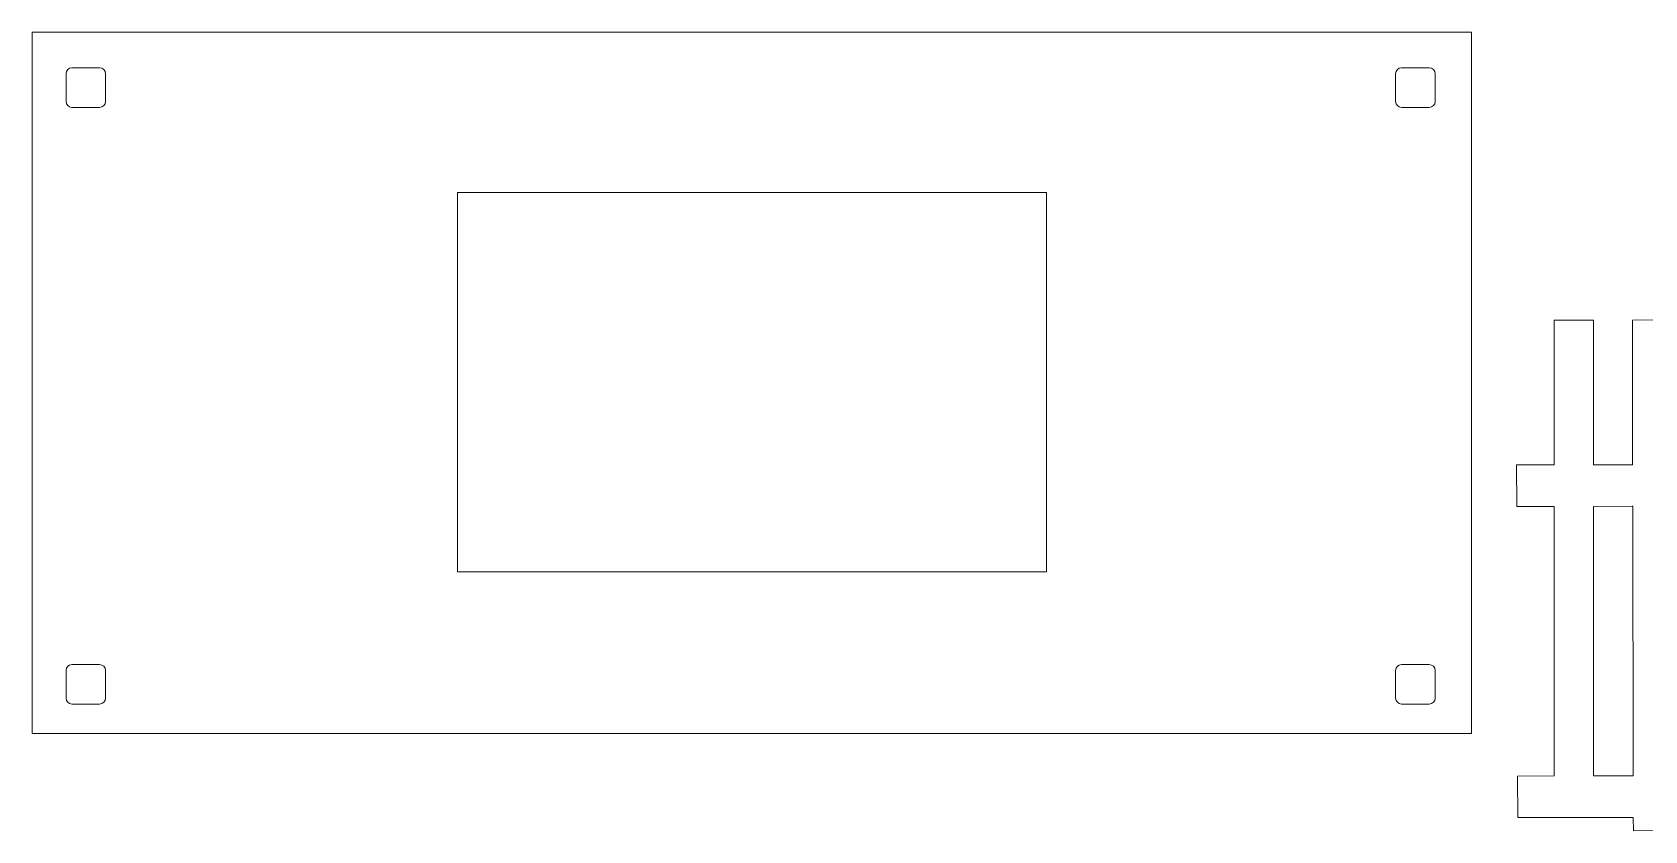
# Model space of a CAD drawing. Header units: centimetres. Extents: x -27.4 to 27.4, y -38.2 to 38.3.
# Drawn here: x -27.16 to -3.92, y 3.81 to 15.32 of the extents above; entities that cross this region are included whole.
import ezdxf

# ---------------------------------------------------------------- set-up
doc = ezdxf.new("R2010")
doc.units = ezdxf.units.CM
doc.header["$MEASUREMENT"] = 0
doc.layers.add('layer 1', color=7, linetype='Continuous')

msp = doc.modelspace()

# ---------------------------------------------------------------- linework, layer by layer
at = {"layer": 'layer 1', "color": 1, "lineweight": 9}
for points, knots in [([(-27.16106, 15.32371), (-27.16106, 15.32371), (-6.42265, 15.32371), (-6.42265, 15.32371), (-6.42265, 15.32371), (-6.42265, 15.32371), (-6.42265, 5.21208), (-6.42265, 5.21208), (-6.42265, 5.21208), (-6.42265, 5.21208), (-27.16106, 5.21208), (-27.16106, 5.21208), (-27.16106, 5.21208), (-27.16106, 5.21208), (-27.16106, 15.32371), (-27.16106, 15.32371)], [0, 0, 0, 0, 0.2, 0.2, 0.2, 0.2, 0.4, 0.4, 0.4, 0.4, 0.6, 0.6, 0.6, 0.6, 1, 1, 1, 1]), ([(-26.18975, 14.81031), (-26.18975, 14.81031), (-26.58893, 14.81031), (-26.58893, 14.81031), (-26.58893, 14.81031), (-26.63624, 14.81031), (-26.67415, 14.77223), (-26.67415, 14.72503), (-26.67415, 14.72503), (-26.67415, 14.72503), (-26.67415, 14.32587), (-26.67415, 14.32587), (-26.67415, 14.32587), (-26.67415, 14.2785), (-26.63624, 14.24042), (-26.58893, 14.24042), (-26.58893, 14.24042), (-26.58893, 14.24042), (-26.18975, 14.24042), (-26.18975, 14.24042), (-26.18975, 14.24042), (-26.14238, 14.24042), (-26.10431, 14.2785), (-26.10431, 14.32587), (-26.10431, 14.32587), (-26.10431, 14.32587), (-26.10431, 14.72503), (-26.10431, 14.72503), (-26.10431, 14.72503), (-26.10431, 14.77223), (-26.14238, 14.81031), (-26.18975, 14.81031)], [0, 0, 0, 0, 0.11111111, 0.11111111, 0.11111111, 0.11111111, 0.22222222, 0.22222222, 0.22222222, 0.22222222, 0.33333333, 0.33333333, 0.33333333, 0.33333333, 0.44444444, 0.44444444, 0.44444444, 0.44444444, 0.55555556, 0.55555556, 0.55555556, 0.55555556, 0.66666667, 0.66666667, 0.66666667, 0.66666667, 0.77777778, 0.77777778, 0.77777778, 0.77777778, 1, 1, 1, 1]), ([(-7.02944, 14.81031), (-7.02944, 14.81031), (-7.42862, 14.81031), (-7.42862, 14.81031), (-7.42862, 14.81031), (-7.47598, 14.81031), (-7.51405, 14.77223), (-7.51405, 14.72503), (-7.51405, 14.72503), (-7.51405, 14.72503), (-7.51405, 14.32587), (-7.51405, 14.32587), (-7.51405, 14.32587), (-7.51405, 14.2785), (-7.47598, 14.24042), (-7.42862, 14.24042), (-7.42862, 14.24042), (-7.42862, 14.24042), (-7.02944, 14.24042), (-7.02944, 14.24042), (-7.02944, 14.24042), (-6.98224, 14.24042), (-6.944, 14.2785), (-6.944, 14.32587), (-6.944, 14.32587), (-6.944, 14.32587), (-6.944, 14.72503), (-6.944, 14.72503), (-6.944, 14.72503), (-6.944, 14.77223), (-6.98224, 14.81031), (-7.02944, 14.81031)], [0, 0, 0, 0, 0.11111111, 0.11111111, 0.11111111, 0.11111111, 0.22222222, 0.22222222, 0.22222222, 0.22222222, 0.33333333, 0.33333333, 0.33333333, 0.33333333, 0.44444444, 0.44444444, 0.44444444, 0.44444444, 0.55555556, 0.55555556, 0.55555556, 0.55555556, 0.66666667, 0.66666667, 0.66666667, 0.66666667, 0.77777778, 0.77777778, 0.77777778, 0.77777778, 1, 1, 1, 1]), ([(-21.03239, 13.01216), (-21.03239, 13.01216), (-12.54481, 13.01216), (-12.54481, 13.01216), (-12.54481, 13.01216), (-12.54481, 13.01216), (-12.54481, 7.54124), (-12.54481, 7.54124), (-12.54481, 7.54124), (-12.54481, 7.54124), (-21.03239, 7.54124), (-21.03239, 7.54124), (-21.03239, 7.54124), (-21.03239, 7.54124), (-21.03239, 13.01216), (-21.03239, 13.01216)], [0, 0, 0, 0, 0.2, 0.2, 0.2, 0.2, 0.4, 0.4, 0.4, 0.4, 0.6, 0.6, 0.6, 0.6, 1, 1, 1, 1]), ([(7.44611, 3.99732), (7.44611, 3.99732), (7.44611, 4.59711), (7.44611, 4.59711), (7.44611, 4.59711), (7.44611, 4.59711), (6.90618, 4.59711), (6.90618, 4.59711), (6.90618, 4.59711), (6.90618, 4.59711), (6.90618, 8.48389), (6.90618, 8.48389), (6.90618, 8.48389), (6.90618, 8.48389), (7.44611, 8.48389), (7.44611, 8.48389), (7.44611, 8.48389), (7.44611, 8.48389), (7.44611, 9.08374), (7.44611, 9.08374), (7.44611, 9.08374), (7.44611, 9.08374), (6.90618, 9.08374), (6.90618, 9.08374), (6.90618, 9.08374), (6.90618, 9.08374), (6.90618, 11.17119), (6.90618, 11.17119), (6.90618, 11.17119), (6.90618, 11.17119), (6.33629, 11.17119), (6.33629, 11.17119), (6.33629, 11.17119), (6.33629, 11.17119), (6.33629, 9.08374), (6.33629, 9.08374), (6.33629, 9.08374), (6.33629, 9.08374), (5.77357, 9.08374), (5.77357, 9.08374), (5.77357, 9.08374), (5.77357, 9.08374), (5.77014, 11.18716), (5.77014, 11.18716), (5.77014, 11.18716), (5.77014, 11.18716), (-4.10241, 11.17119), (-4.10241, 11.17119), (-4.10241, 11.17119), (-4.10241, 11.17119), (-4.09899, 9.08715), (-4.09899, 9.08715), (-4.09899, 9.08715), (-4.10258, 9.08731), (-4.10566, 9.08761), (-4.1094, 9.08794), (-4.1094, 9.08794), (-4.1094, 9.08794), (-4.66154, 9.08731), (-4.66154, 9.08731), (-4.66154, 9.08731), (-4.66154, 9.08731), (-4.66154, 11.17119), (-4.66154, 11.17119), (-4.66154, 11.17119), (-4.66154, 11.17119), (-5.2316, 11.17119), (-5.2316, 11.17119), (-5.2316, 11.17119), (-5.2316, 11.17119), (-5.2316, 9.08665), (-5.2316, 9.08665), (-5.2316, 9.08665), (-5.2316, 9.08665), (-5.77154, 9.08616), (-5.77154, 9.08616), (-5.77154, 9.08616), (-5.77154, 9.08616), (-5.76958, 8.48601), (-5.76958, 8.48601), (-5.76958, 8.48601), (-5.76958, 8.48601), (-5.2316, 8.48681), (-5.2316, 8.48681), (-5.2316, 8.48681), (-5.2316, 8.48681), (-5.2316, 4.60024), (-5.2316, 4.60024), (-5.2316, 4.60024), (-5.2316, 4.60024), (-5.75687, 4.59941), (-5.75687, 4.59941), (-5.75687, 4.59941), (-5.75687, 4.59941), (-5.75491, 3.99961), (-5.75491, 3.99961), (-5.75491, 3.99961), (-5.75491, 3.99961), (-5.2316, 4.00007), (-5.2316, 4.00007), (-5.2316, 4.00007), (-5.2316, 4.00007), (-4.66172, 4.00074), (-4.66172, 4.00074), (-4.66172, 4.00074), (-4.66172, 4.00074), (-4.09282, 4.00157), (-4.09282, 4.00157), (-4.09282, 4.00157), (-4.09216, 4.0017), (-4.09149, 4.00186), (-4.09086, 4.00203), (-4.09086, 4.00203), (-4.09086, 4.00203), (-4.08874, 3.80985), (-4.08874, 3.80985), (-4.08874, 3.80985), (-4.08874, 3.80985), (5.78382, 3.82598), (5.78382, 3.82598), (5.78382, 3.82598), (5.78382, 3.82598), (5.78169, 3.99732), (5.78169, 3.99732), (5.78169, 3.99732), (5.78169, 3.99732), (7.44611, 3.99732), (7.44611, 3.99732)], [0, 0, 0, 0, 0.03030303, 0.03030303, 0.03030303, 0.03030303, 0.06060606, 0.06060606, 0.06060606, 0.06060606, 0.09090909, 0.09090909, 0.09090909, 0.09090909, 0.12121212, 0.12121212, 0.12121212, 0.12121212, 0.15151515, 0.15151515, 0.15151515, 0.15151515, 0.18181818, 0.18181818, 0.18181818, 0.18181818, 0.21212121, 0.21212121, 0.21212121, 0.21212121, 0.24242424, 0.24242424, 0.24242424, 0.24242424, 0.27272727, 0.27272727, 0.27272727, 0.27272727, 0.3030303, 0.3030303, 0.3030303, 0.3030303, 0.33333333, 0.33333333, 0.33333333, 0.33333333, 0.36363636, 0.36363636, 0.36363636, 0.36363636, 0.39393939, 0.39393939, 0.39393939, 0.39393939, 0.42424242, 0.42424242, 0.42424242, 0.42424242, 0.45454545, 0.45454545, 0.45454545, 0.45454545, 0.48484848, 0.48484848, 0.48484848, 0.48484848, 0.51515152, 0.51515152, 0.51515152, 0.51515152, 0.54545455, 0.54545455, 0.54545455, 0.54545455, 0.57575758, 0.57575758, 0.57575758, 0.57575758, 0.60606061, 0.60606061, 0.60606061, 0.60606061, 0.63636364, 0.63636364, 0.63636364, 0.63636364, 0.66666667, 0.66666667, 0.66666667, 0.66666667, 0.6969697, 0.6969697, 0.6969697, 0.6969697, 0.72727273, 0.72727273, 0.72727273, 0.72727273, 0.75757576, 0.75757576, 0.75757576, 0.75757576, 0.78787879, 0.78787879, 0.78787879, 0.78787879, 0.81818182, 0.81818182, 0.81818182, 0.81818182, 0.84848485, 0.84848485, 0.84848485, 0.84848485, 0.87878788, 0.87878788, 0.87878788, 0.87878788, 0.90909091, 0.90909091, 0.90909091, 0.90909091, 0.93939394, 0.93939394, 0.93939394, 0.93939394, 1, 1, 1, 1]), ([(-4.66154, 4.6007), (-4.66154, 4.6007), (-4.66154, 8.48731), (-4.66154, 8.48731), (-4.66154, 8.48731), (-4.66154, 8.48731), (-4.10744, 8.48814), (-4.10744, 8.48814), (-4.10744, 8.48814), (-4.10436, 8.4891), (-4.10111, 8.4896), (-4.09803, 8.4904), (-4.09803, 8.4904), (-4.09803, 8.4904), (-4.09166, 4.60153), (-4.09166, 4.60153), (-4.09166, 4.60153), (-4.09282, 4.60137), (-4.09378, 4.60153), (-4.09478, 4.60137), (-4.09478, 4.60137), (-4.09478, 4.60137), (-4.66154, 4.6007), (-4.66154, 4.6007)], [0, 0, 0, 0, 0.14285714, 0.14285714, 0.14285714, 0.14285714, 0.28571429, 0.28571429, 0.28571429, 0.28571429, 0.42857143, 0.42857143, 0.42857143, 0.42857143, 0.57142857, 0.57142857, 0.57142857, 0.57142857, 0.71428571, 0.71428571, 0.71428571, 0.71428571, 1, 1, 1, 1]), ([(-26.18975, 6.20671), (-26.18975, 6.20671), (-26.58893, 6.20671), (-26.58893, 6.20671), (-26.58893, 6.20671), (-26.63624, 6.20671), (-26.67415, 6.16859), (-26.67415, 6.12126), (-26.67415, 6.12126), (-26.67415, 6.12126), (-26.67415, 5.72226), (-26.67415, 5.72226), (-26.67415, 5.72226), (-26.67415, 5.67489), (-26.63624, 5.63682), (-26.58893, 5.63682), (-26.58893, 5.63682), (-26.58893, 5.63682), (-26.18975, 5.63682), (-26.18975, 5.63682), (-26.18975, 5.63682), (-26.14238, 5.63682), (-26.10431, 5.67489), (-26.10431, 5.72226), (-26.10431, 5.72226), (-26.10431, 5.72226), (-26.10431, 6.12126), (-26.10431, 6.12126), (-26.10431, 6.12126), (-26.10431, 6.16859), (-26.14238, 6.20671), (-26.18975, 6.20671)], [0, 0, 0, 0, 0.11111111, 0.11111111, 0.11111111, 0.11111111, 0.22222222, 0.22222222, 0.22222222, 0.22222222, 0.33333333, 0.33333333, 0.33333333, 0.33333333, 0.44444444, 0.44444444, 0.44444444, 0.44444444, 0.55555556, 0.55555556, 0.55555556, 0.55555556, 0.66666667, 0.66666667, 0.66666667, 0.66666667, 0.77777778, 0.77777778, 0.77777778, 0.77777778, 1, 1, 1, 1]), ([(-7.02944, 6.20671), (-7.02944, 6.20671), (-7.42862, 6.20671), (-7.42862, 6.20671), (-7.42862, 6.20671), (-7.47598, 6.20671), (-7.51405, 6.16859), (-7.51405, 6.12126), (-7.51405, 6.12126), (-7.51405, 6.12126), (-7.51405, 5.72226), (-7.51405, 5.72226), (-7.51405, 5.72226), (-7.51405, 5.67489), (-7.47598, 5.63682), (-7.42862, 5.63682), (-7.42862, 5.63682), (-7.42862, 5.63682), (-7.02944, 5.63682), (-7.02944, 5.63682), (-7.02944, 5.63682), (-6.98224, 5.63682), (-6.944, 5.67489), (-6.944, 5.72226), (-6.944, 5.72226), (-6.944, 5.72226), (-6.944, 6.12126), (-6.944, 6.12126), (-6.944, 6.12126), (-6.944, 6.16859), (-6.98224, 6.20671), (-7.02944, 6.20671)], [0, 0, 0, 0, 0.11111111, 0.11111111, 0.11111111, 0.11111111, 0.22222222, 0.22222222, 0.22222222, 0.22222222, 0.33333333, 0.33333333, 0.33333333, 0.33333333, 0.44444444, 0.44444444, 0.44444444, 0.44444444, 0.55555556, 0.55555556, 0.55555556, 0.55555556, 0.66666667, 0.66666667, 0.66666667, 0.66666667, 0.77777778, 0.77777778, 0.77777778, 0.77777778, 1, 1, 1, 1])]:
    msp.add_open_spline(points, degree=3, knots=knots, dxfattribs=at)

doc.saveas('drawing.dxf')
